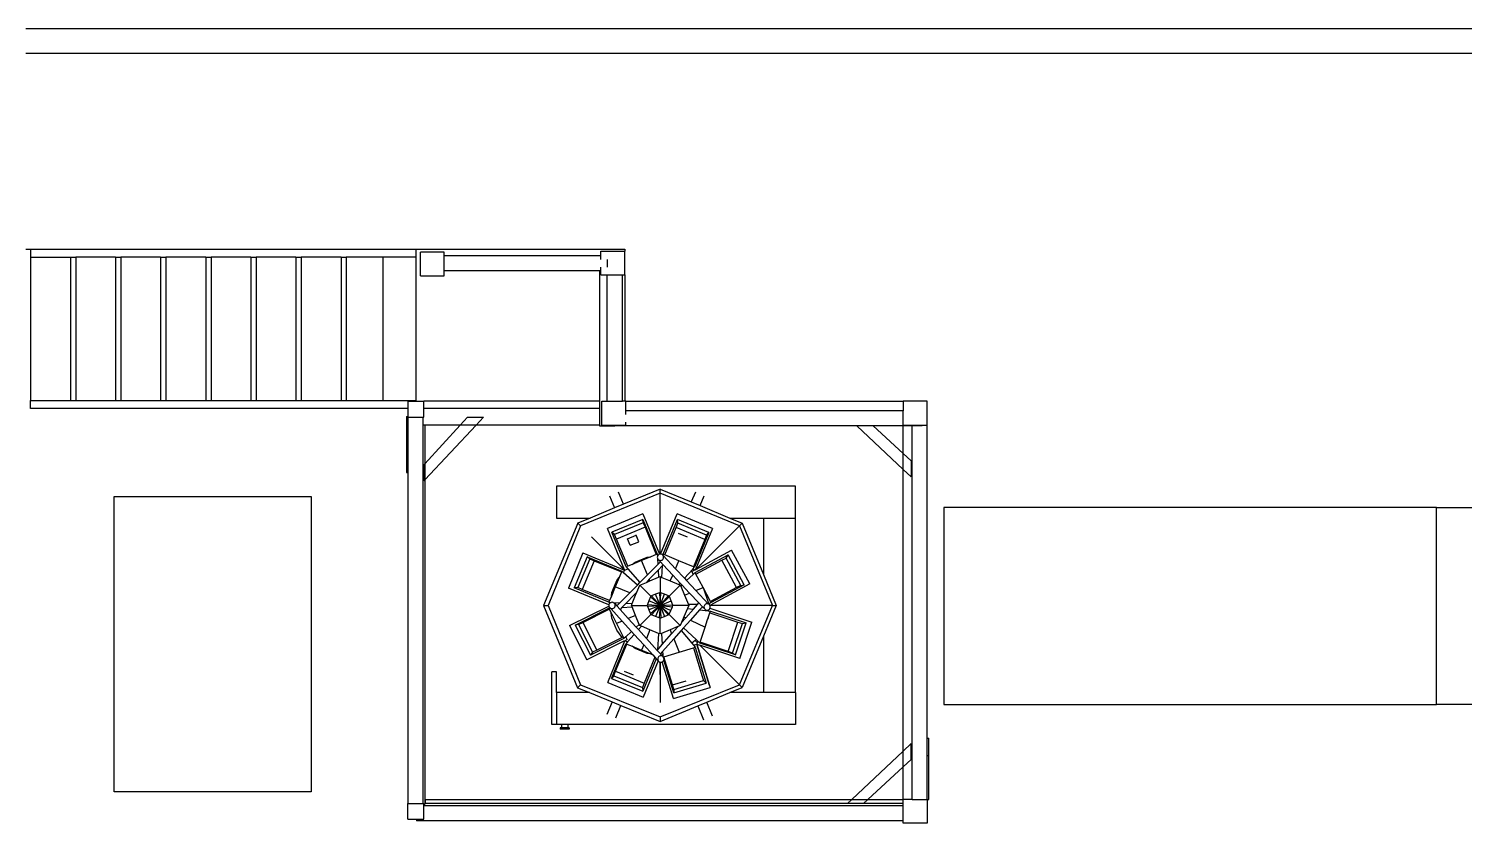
# Model space of a CAD drawing. Header units: millimetres. Extents: x -9564 to 18143, y -28921 to 24346.
# Drawn here: x 3038 to 8868, y 21120 to 24346 of the extents above; entities that cross this region are included whole.
import ezdxf

# ---------------------------------------------------------------- set-up
doc = ezdxf.new("R2010")
doc.units = ezdxf.units.MM
doc.header["$LTSCALE"] = 100
doc.layers.add('Maquinas', color=200, linetype='Continuous')

msp = doc.modelspace()

# ---------------------------------------------------------------- linework, layer by layer
for p, q in [((17823.8, 24346.3), (3026.3, 24346.3)), ((17823.8, 24246.3), (3026.3, 24246.3)), ((3384.5, 22446.9), (4184.5, 22446.9)), ((3384.5, 21246.9), (3384.5, 22446.9)), ((4184.5, 22446.9), (4184.5, 21246.9)), ((4184.5, 21246.9), (3384.5, 21246.9))]:
    msp.add_line(p, q)
at = {"color": 2}
for p, q in [((8755, 22402.1), (6755, 22402.1)), ((6755, 22402.1), (6755, 21602.1)), ((6755, 21602.1), (8755, 21602.1))]:
    msp.add_line(p, q, dxfattribs=at)
at = {"color": 6}
for p, q in [((8755, 21602.1), (8755, 22402.1)), ((8755, 22402.1), (9356.9, 22402.1)), ((9355, 21602.1), (8755, 21602.1))]:
    msp.add_line(p, q, dxfattribs=at)
at = {"layer": 'Maquinas'}
for p, q in [((3026.3, 23451), (3045.7, 23451)), ((3045.7, 23451), (3045.7, 23418.7)), ((3045.7, 23451), (4611.2, 23451)), ((4611.2, 23418.7), (4611.2, 23451)), ((4611.2, 23451), (5458.7, 23451)), ((4725.6, 23439.5), (4628.6, 23439.5)), ((4628.6, 23342.5), (4628.6, 23439.5)), ((4725.6, 23424.6), (4725.6, 23439.5)), ((5361.7, 23443.4), (5458.7, 23443.4)), ((5361.7, 23424.6), (5361.7, 23443.4)), ((5458.7, 23451), (5458.7, 23443.4)), ((5458.7, 23346.3), (5458.7, 23443.4)), ((3045.7, 23418.7), (3045.7, 22836.4)), ((3045.7, 23418.7), (3207.4, 23418.7)), ((3207.4, 23418.7), (3207.4, 22836.4)), ((3207.4, 23418.7), (3228.8, 23418.7)), ((3228.8, 23418.7), (3228.8, 22836.4)), ((3390.6, 23418.7), (3228.8, 23418.7)), ((3390.6, 23418.7), (3390.6, 22836.4)), ((3390.6, 23418.7), (3412, 23418.7)), ((3412, 23418.7), (3412, 22836.4)), ((3573.7, 23418.7), (3412, 23418.7)), ((3573.7, 23418.7), (3573.7, 22836.4)), ((3573.7, 23418.7), (3595.2, 23418.7)), ((3595.2, 23418.7), (3595.2, 22836.4)), ((3756.9, 23418.7), (3595.2, 23418.7)), ((3756.9, 23418.7), (3756.9, 22836.4)), ((3756.9, 23418.7), (3778.3, 23418.7)), ((3778.3, 23418.7), (3778.3, 22836.4)), ((3940, 23418.7), (3778.3, 23418.7)), ((3940, 23418.7), (3940, 22836.4)), ((3940, 23418.7), (3961.5, 23418.7)), ((3961.5, 23418.7), (3961.5, 22836.4)), ((4123.2, 23418.7), (3961.5, 23418.7)), ((4123.2, 23418.7), (4123.2, 22836.4)), ((4123.2, 23418.7), (4144.6, 23418.7)), ((4144.6, 23418.7), (4144.6, 22836.4)), ((4306.4, 23418.7), (4144.6, 23418.7)), ((4306.4, 23418.7), (4306.4, 22836.4)), ((4306.4, 23418.7), (4327.8, 23418.7)), ((4327.8, 23418.7), (4327.8, 22836.4)), ((4475.7, 23418.7), (4327.8, 23418.7)), ((4475.7, 23418.7), (4475.7, 22836.4)), ((4611.2, 23418.7), (4475.7, 23418.7)), ((4611.2, 22836.4), (4611.2, 23418.7)), ((5361.7, 23424.6), (4725.6, 23424.6)), ((4725.6, 23363), (4725.6, 23424.6)), ((5361.7, 23409.4), (5361.7, 23424.6)), ((5387.7, 23409.4), (5387.7, 23378.2)), ((4628.6, 23342.5), (4725.6, 23342.5)), ((4725.6, 23342.5), (4725.6, 23363)), ((5356.9, 23363), (4725.6, 23363)), ((5361.7, 23363), (5356.9, 23363)), ((5356.9, 22834), (5356.9, 23363)), ((5361.7, 23363), (5361.7, 23378.2)), ((5361.7, 23346.3), (5361.7, 23363)), ((5361.7, 23346.3), (5387.6, 23346.3)), ((5387.6, 22834), (5387.6, 23346.3)), ((5387.6, 23346.3), (5449.2, 23346.3)), ((5449.2, 22834), (5449.2, 23346.3)), ((5449.2, 23346.3), (5458.7, 23346.3)), ((5458.7, 23346.3), (5458.7, 22834)), ((3045.7, 22804.1), (3045.7, 22836.4)), ((3045.7, 22836.4), (3207.4, 22836.4)), ((4577.8, 22804.1), (3045.7, 22804.1)), ((3207.4, 22836.4), (3228.8, 22836.4)), ((3228.8, 22836.4), (3390.6, 22836.4)), ((3390.6, 22836.4), (3412, 22836.4)), ((3412, 22836.4), (3573.7, 22836.4)), ((3573.7, 22836.4), (3595.2, 22836.4)), ((3595.2, 22836.4), (3756.9, 22836.4)), ((3756.9, 22836.4), (3778.3, 22836.4)), ((3778.3, 22836.4), (3940, 22836.4)), ((3940, 22836.4), (3961.5, 22836.4)), ((3961.5, 22836.4), (4123.2, 22836.4)), ((4123.2, 22836.4), (4144.6, 22836.4)), ((4144.6, 22836.4), (4306.4, 22836.4)), ((4306.4, 22836.4), (4327.8, 22836.4)), ((4327.8, 22836.4), (4475.7, 22836.4)), ((4475.7, 22836.4), (4611.2, 22836.4)), ((4577.8, 22834), (4577.8, 22804.1)), ((4577.8, 22834), (4611.2, 22834)), ((4577.8, 22834), (4577.8, 22769.3)), ((4577.8, 22834), (4577.8, 22769.3)), ((4577.8, 22804.1), (4577.8, 22771.1)), ((4611.2, 22834), (4611.2, 22836.4)), ((4611.2, 22834), (4642.5, 22834)), ((4642.5, 22804.1), (4642.5, 22834)), ((5356.9, 22834), (4642.5, 22834)), ((5356.9, 22804.1), (4642.5, 22804.1)), ((4642.5, 22769.3), (4642.5, 22804.1)), ((5356.9, 22804.1), (5356.9, 22834)), ((5356.9, 22736.9), (5356.9, 22804.1)), ((5365.8, 22834), (5387.6, 22834)), ((5365.8, 22736.9), (5365.8, 22834)), ((5387.6, 22834), (5449.2, 22834)), ((5458.7, 22834), (5449.2, 22834)), ((5462.9, 22834), (5458.7, 22834)), ((5462.9, 22795.2), (5462.9, 22834)), ((5462.9, 22834), (6589.7, 22834)), ((6589.7, 22834), (6589.7, 22795.2)), ((6686.8, 22834), (6589.7, 22834)), ((6589.7, 22834), (6589.7, 22795.2)), ((6686.8, 22736.9), (6686.8, 22834)), ((4572.4, 22771.1), (4572.4, 22609.4)), ((4572.4, 22771.1), (4577.8, 22771.1)), ((4577.8, 22769.3), (4577.8, 22771.1)), ((4577.8, 22769.3), (4639.4, 22769.3)), ((4577.8, 22769.3), (4577.8, 21200.5)), ((4577.8, 22609.4), (4577.8, 22769.3)), ((4639.4, 22769.3), (4642.5, 22769.3)), ((4639.4, 22736.9), (4639.4, 22769.3)), ((4820.4, 22769.3), (4790.7, 22736.9)), ((4820.4, 22769.3), (4885.1, 22769.3)), ((4885.1, 22769.3), (4854.7, 22736.9)), ((6589.7, 22795.2), (5462.9, 22795.2)), ((5462.9, 22779.8), (5462.9, 22795.2)), ((5462.9, 22736.9), (5462.9, 22749)), ((6589.7, 22736.9), (6589.7, 22795.2)), ((4646.6, 22736.9), (4639.4, 22736.9)), ((4639.4, 21200.5), (4639.4, 22736.9)), ((4790.7, 22736.9), (4646.6, 22736.9)), ((4646.6, 22736.9), (4646.6, 22579.7)), ((4854.7, 22736.9), (4646.6, 22514.9)), ((4790.7, 22736.9), (4646.6, 22579.7)), ((4854.7, 22736.9), (4790.7, 22736.9)), ((5356.9, 22736.9), (4854.7, 22736.9)), ((5356.9, 22732.4), (5356.9, 22736.9)), ((5418.5, 22732.4), (5356.9, 22732.4)), ((5365.8, 22736.9), (5462.9, 22736.9)), ((5365.8, 22733.6), (5365.8, 22736.9)), ((5418.5, 22733.6), (5365.8, 22733.6)), ((5418.5, 22732.4), (5418.5, 22733.6)), ((6401.4, 22733.6), (5418.5, 22733.6)), ((6589.7, 22557), (6401.4, 22733.6)), ((6467, 22733.6), (6401.4, 22733.6)), ((6589.7, 22621), (6467, 22733.6)), ((6589.7, 22733.6), (6467, 22733.6)), ((6589.7, 22736.9), (6666.5, 22736.9)), ((6589.7, 22621), (6589.7, 22733.6)), ((6625.2, 22733.6), (6589.7, 22733.6)), ((6625.2, 21216.7), (6625.2, 22733.6)), ((6666.5, 22733.6), (6625.2, 22733.6)), ((6666.5, 22736.9), (6686.8, 22736.9)), ((6666.5, 22733.6), (6666.5, 22736.9)), ((6686.8, 21465.7), (6686.8, 22736.9)), ((4572.4, 22609.4), (4572.4, 22544.7)), ((4572.4, 22609.4), (4577.8, 22609.4)), ((4646.6, 22579.7), (4642.5, 22575.2)), ((4642.5, 22575.2), (4642.5, 22510.5)), ((4646.6, 22579.7), (4646.6, 22514.9)), ((6622.1, 22591.4), (6589.7, 22621)), ((6589.7, 22557), (6589.7, 22621)), ((6622.1, 22591.4), (6622.1, 22526.7)), ((4572.4, 22544.7), (4577.8, 22544.7)), ((4646.6, 22514.9), (4642.5, 22510.5)), ((4646.6, 22514.9), (4646.6, 21216.7)), ((6622.1, 22526.7), (6589.7, 22557)), ((6589.7, 21412.8), (6589.7, 22557)), ((6151.7, 22488.7), (5181.3, 22488.7)), ((5181.3, 22488.7), (5181.3, 22359.3)), ((5601.8, 22460.7), (5279.5, 22327.1)), ((5397.1, 22449.4), (5417.4, 22400.6)), ((5453.2, 22415.4), (5433, 22464.2)), ((5601.8, 22477), (5453.2, 22415.4)), ((5601.8, 22460.7), (5601.8, 22477)), ((5601.8, 22477), (5728.6, 22424.5)), ((5601.8, 22212.7), (5601.8, 22460.7)), ((5924.2, 22327.1), (5601.8, 22460.7)), ((5745.3, 22464.7), (5728.6, 22424.5)), ((5764.5, 22409.6), (5781.2, 22449.9)), ((6151.7, 22359.3), (6151.7, 22488.7)), ((5417.4, 22400.6), (5317.8, 22359.3)), ((5453.2, 22415.4), (5417.4, 22400.6)), ((5728.6, 22424.5), (5764.5, 22409.6)), ((5764.5, 22409.6), (5885.9, 22359.3)), ((5267.9, 22338.6), (5128.2, 22004.7)), ((5181.3, 22359.3), (5317.8, 22359.3)), ((5268.1, 22339.1), (5267.9, 22338.6)), ((5268.4, 22338.8), (5267.9, 22338.6)), ((5279.4, 22327.1), (5267.9, 22338.6)), ((5268.4, 22338.8), (5268.1, 22339.1)), ((5317.8, 22359.3), (5268.4, 22338.8)), ((5531.6, 22376.7), (5388.2, 22317.3)), ((5532.2, 22353.8), (5405.5, 22301.3)), ((5533.6, 22340), (5417.2, 22291.8)), ((5531.6, 22376.7), (5599.7, 22212.3)), ((5533.6, 22340), (5532.2, 22353.8)), ((5532.2, 22353.8), (5590.6, 22212.9)), ((5533.6, 22340), (5541, 22322)), ((5604.2, 22212.8), (5672.1, 22376.7)), ((5614.6, 22212.3), (5673, 22353.2)), ((5667.1, 22320.2), (5674.6, 22338.2)), ((5815.5, 22317.3), (5672.1, 22376.7)), ((5799.7, 22300.7), (5673, 22353.2)), ((5674.6, 22338.2), (5673, 22353.2)), ((5790.9, 22290), (5674.6, 22338.2)), ((5885.9, 22359.3), (6022.3, 22359.3)), ((5885.9, 22359.3), (5935.8, 22338.6)), ((5924.2, 22327.1), (5935.8, 22338.6)), ((5935.8, 22338.6), (6022.3, 22129.7)), ((6022.3, 22359.3), (6022.3, 22129.7)), ((6022.3, 22359.3), (6151.7, 22359.3)), ((6151.7, 21650.1), (6151.7, 22359.3)), ((5279.4, 22327.1), (5148.1, 22004.7)), ((5279.5, 22327.1), (5279.4, 22327.1)), ((5365.4, 22241.1), (5323.3, 22283.5)), ((5458.1, 22148.4), (5388.2, 22317.3)), ((5417.2, 22291.8), (5405.5, 22301.3)), ((5463.8, 22160.4), (5405.5, 22301.3)), ((5424.6, 22273.8), (5417.2, 22291.8)), ((5541, 22322), (5424.6, 22273.8)), ((5470.5, 22163.2), (5424.6, 22273.8)), ((5469.1, 22275.7), (5469.2, 22275.4)), ((5469.2, 22275.4), (5505, 22290.3)), ((5480.4, 22248.4), (5469.2, 22275.4)), ((5505, 22290.3), (5504.9, 22290.5)), ((5516.3, 22263.2), (5505, 22290.3)), ((5541, 22322), (5586.8, 22211.4)), ((5621.3, 22209.6), (5667.1, 22320.2)), ((5783.5, 22272), (5667.1, 22320.2)), ((5675.9, 22297.2), (5711.8, 22282.4)), ((5783.5, 22272), (5737.7, 22161.4)), ((5799.7, 22300.7), (5741.4, 22159.8)), ((5815.5, 22317.3), (5746.1, 22149.7)), ((5924.2, 22327.1), (5747.6, 22150.5)), ((5790.9, 22290), (5783.5, 22272)), ((5790.9, 22290), (5799.7, 22300.7)), ((5924.2, 22327.1), (6058.1, 22004.7)), ((5288.9, 22218), (5229.5, 22074.5)), ((5288.9, 22218), (5458, 22147.9)), ((5429.7, 22176.9), (5365.4, 22241.1)), ((5429.4, 22176.7), (5365.4, 22241.1)), ((5480.4, 22248.4), (5516.3, 22263.2)), ((5747.6, 22150.5), (5892.6, 22228.2)), ((5966, 22091.4), (5892.6, 22228.2)), ((5305.5, 22202.2), (5253, 22075.5)), ((5316.2, 22193.4), (5268, 22077)), ((5334.2, 22186), (5286, 22069.6)), ((5316.2, 22193.4), (5305.5, 22202.2)), ((5305.5, 22202.2), (5446.4, 22143.9)), ((5316.2, 22193.4), (5334.2, 22186)), ((5334.2, 22186), (5444.8, 22140.1)), ((5429.7, 22176.9), (5429.4, 22176.7)), ((5458, 22147.9), (5429.4, 22176.7)), ((5458.1, 22148.4), (5429.7, 22176.9)), ((5470.5, 22163.2), (5463.8, 22160.4)), ((5463.8, 22160.4), (5470.6, 22152.8)), ((5488.2, 22170.5), (5470.5, 22163.2)), ((5527.2, 22186.7), (5488.2, 22170.5)), ((5488.2, 22170.5), (5500.6, 22180.1)), ((5500.6, 22180.1), (5549.4, 22200.3)), ((5564.9, 22202.3), (5527.2, 22186.7)), ((5551.1, 22128.4), (5527.2, 22186.7)), ((5549.4, 22200.3), (5564.9, 22202.3)), ((5551.1, 22128.4), (5592.8, 22170.9)), ((5586.8, 22211.4), (5564.9, 22202.3)), ((5590.6, 22212.9), (5586.8, 22211.4)), ((5590.6, 22212.9), (5591.1, 22203.5)), ((5591, 22203.3), (5590.6, 22200)), ((5590.6, 22200), (5591, 22196.7)), ((5591.1, 22203.5), (5591, 22203.3)), ((5591, 22196.7), (5591.5, 22195.4)), ((5592.3, 22206.5), (5591.1, 22203.5)), ((5591.5, 22195.4), (5592.8, 22170.9)), ((5591.5, 22195.4), (5592.3, 22193.5)), ((5594.4, 22209.1), (5592.3, 22206.5)), ((5592.3, 22193.5), (5594.1, 22191.2)), ((5592.8, 22170.9), (5603.1, 22181.4)), ((5594, 22191.2), (5594.4, 22190.9)), ((5594.1, 22191.2), (5594, 22191.2)), ((5594.1, 22191.2), (5594, 22191.2)), ((5594.1, 22191.2), (5594.4, 22190.9)), ((5611.8, 22165.9), (5594.1, 22147.6)), ((5597, 22211.2), (5594.4, 22209.1)), ((5594.4, 22190.9), (5597, 22188.8)), ((5594.4, 22190.9), (5603.1, 22181.4)), ((5599.7, 22212.3), (5597, 22211.2)), ((5597, 22188.8), (5600.2, 22187.5)), ((5600.2, 22212.5), (5599.7, 22212.3)), ((5601.8, 22212.7), (5600.2, 22212.5)), ((5600.2, 22187.5), (5603.5, 22187.1)), ((5603.5, 22212.9), (5601.8, 22212.7)), ((5603.1, 22181.4), (5614.8, 22169)), ((5604.2, 22212.8), (5603.5, 22212.9)), ((5603.5, 22187.1), (5606.9, 22187.5)), ((5606.9, 22212.5), (5604.2, 22212.8)), ((5610, 22211.2), (5606.9, 22212.5)), ((5606.9, 22187.5), (5610, 22188.8)), ((5608.8, 22118.3), (5611.8, 22165.9)), ((5612.7, 22209.1), (5610, 22211.2)), ((5610, 22188.8), (5612.7, 22190.9)), ((5614.8, 22169), (5611.8, 22165.9)), ((5614.3, 22207), (5612.7, 22209.1)), ((5612.7, 22208.6), (5614.7, 22206.5)), ((5612.7, 22190.9), (5614.7, 22193.5)), ((5614.3, 22207), (5614.6, 22212.3)), ((5614.7, 22206.5), (5614.3, 22207)), ((5621.3, 22209.6), (5614.6, 22212.3)), ((5616, 22203.3), (5614.7, 22206.5)), ((5614.7, 22206.5), (5664.3, 22153.4)), ((5614.7, 22193.5), (5616, 22196.7)), ((5614.8, 22169), (5653.4, 22127.6)), ((5616.4, 22200), (5616, 22203.3)), ((5616, 22196.7), (5616.4, 22200)), ((5678, 22186.1), (5621.3, 22209.6)), ((5664.3, 22153.4), (5678, 22186.1)), ((5737.7, 22161.4), (5678, 22186.1)), ((5734.6, 22152.2), (5741.4, 22159.8)), ((5741.4, 22159.8), (5737.7, 22161.4)), ((5744.1, 22137.4), (5878.5, 22209.5)), ((5747.5, 22131.1), (5853, 22187.7)), ((5853, 22187.7), (5870.2, 22196.9)), ((5912.5, 22076.7), (5853, 22187.7)), ((5870.2, 22196.9), (5878.5, 22209.5)), ((5929.7, 22085.9), (5870.2, 22196.9)), ((5943.3, 22088.6), (5878.5, 22209.5)), ((5406.3, 22057.1), (5426.5, 22105.9)), ((5435.5, 22117.7), (5420.1, 22080.5)), ((5426.5, 22105.9), (5435.5, 22117.7)), ((5444.8, 22140.1), (5435.5, 22117.7)), ((5446.4, 22143.9), (5444.8, 22140.1)), ((5454, 22137.1), (5446.4, 22143.9)), ((5454, 22137.1), (5458.2, 22147.2)), ((5510.2, 22086.8), (5454, 22137.1)), ((5458.4, 22147.8), (5458, 22147.9)), ((5458.1, 22148.4), (5458.4, 22147.8)), ((5458.3, 22147.6), (5458.2, 22147.2)), ((5458.2, 22147.2), (5458.4, 22147.5)), ((5458.4, 22147.8), (5458.3, 22147.6)), ((5458.4, 22147.5), (5458.3, 22147.6)), ((5458.4, 22147.8), (5458.7, 22147.9)), ((5458.4, 22147.5), (5458.7, 22147.9)), ((5458.7, 22147.9), (5470.6, 22152.8)), ((5470.6, 22152.8), (5520.1, 22096.9)), ((5510.2, 22086.8), (5520.1, 22096.9)), ((5519.5, 22087.1), (5546.3, 22098.1)), ((5520.1, 22096.9), (5551.1, 22128.4)), ((5558.4, 22110.7), (5546.3, 22098.1)), ((5546.3, 22098.1), (5561, 22104.2)), ((5594.1, 22147.6), (5558.4, 22110.7)), ((5561, 22104.2), (5558.4, 22110.7)), ((5561, 22104.2), (5595.7, 22118.6)), ((5594.1, 22147.6), (5595.7, 22118.6)), ((5595.7, 22118.6), (5601.8, 22121.2)), ((5601.8, 22121.2), (5601.8, 22057.2)), ((5601.8, 22121.2), (5608.8, 22118.3)), ((5608.8, 22118.3), (5643.5, 22103.9)), ((5643.5, 22103.9), (5653.4, 22127.6)), ((5643.5, 22103.9), (5678.2, 22089.5)), ((5653.4, 22127.6), (5683.5, 22095.4)), ((5664.3, 22153.4), (5700.6, 22114.5)), ((5700.6, 22114.5), (5734.6, 22152.2)), ((5700.6, 22114.5), (5709.4, 22105.1)), ((5736.8, 22130.6), (5709.4, 22105.1)), ((5709.4, 22105.1), (5747, 22064.8)), ((5730.9, 22141.5), (5743.7, 22148.4)), ((5730.9, 22141.5), (5736.8, 22130.6)), ((5734.6, 22152.2), (5743.7, 22148.4)), ((5744.1, 22137.4), (5736.8, 22130.6)), ((5743.7, 22148.4), (5746.1, 22149.7)), ((5745.3, 22147.8), (5743.7, 22148.4)), ((5747.5, 22131.1), (5744.1, 22137.4)), ((5746.1, 22149.7), (5745.3, 22147.8)), ((5747.6, 22150.5), (5746.1, 22149.7)), ((5776.5, 22077), (5747.5, 22131.1)), ((6022.3, 22129.7), (6074.1, 22004.7)), ((5394.1, 22006.3), (5229.5, 22074.5)), ((5268, 22077), (5253, 22075.5)), ((5393.9, 22017.1), (5253, 22075.5)), ((5286, 22069.6), (5268, 22077)), ((5396.6, 22023.8), (5286, 22069.6)), ((5404.3, 22042.4), (5396.6, 22023.8)), ((5420.1, 22080.5), (5404.3, 22042.4)), ((5404.3, 22042.4), (5406.3, 22057.1)), ((5479.6, 22055.7), (5420.1, 22080.5)), ((5439.1, 22014.4), (5479.6, 22055.7)), ((5497.9, 22048.1), (5463.9, 22012.9)), ((5479.6, 22055.7), (5510.2, 22086.8)), ((5488.2, 22011.5), (5502.5, 22046.1)), ((5507.5, 22058), (5497.9, 22048.1)), ((5502.5, 22046.1), (5497.9, 22048.1)), ((5502.5, 22046.1), (5507.5, 22058)), ((5507.5, 22058), (5519.5, 22087.1)), ((5519.5, 22087.1), (5564.7, 22041.9)), ((5563.5, 22039), (5557, 22023.4)), ((5564.7, 22041.9), (5563.5, 22039)), ((5601.8, 22004.7), (5563.5, 22039)), ((5567.8, 22043.1), (5564.7, 22041.9)), ((5583.4, 22049.6), (5567.8, 22043.1)), ((5567.8, 22043.1), (5601.8, 22004.7)), ((5599.1, 22056.1), (5583.4, 22049.6)), ((5601.8, 22004.7), (5583.4, 22049.6)), ((5601.8, 22057.2), (5599.1, 22056.1)), ((5599.1, 22056.1), (5601.8, 22004.7)), ((5605, 22055.9), (5601.8, 22057.2)), ((5601.8, 22004.7), (5605, 22055.9)), ((5601.8, 22004.7), (5620.6, 22049.5)), ((5601.8, 22004.7), (5636.3, 22043)), ((5639.7, 22040.1), (5601.8, 22004.7)), ((5620.6, 22049.5), (5605, 22055.9)), ((5636.3, 22043), (5620.6, 22049.5)), ((5639, 22041.9), (5636.3, 22043)), ((5639, 22041.9), (5684.2, 22087.1)), ((5639.7, 22040.1), (5639, 22041.9)), ((5646.7, 22023.3), (5639.7, 22040.1)), ((5678.2, 22089.5), (5683.5, 22095.4)), ((5678.2, 22089.5), (5684.2, 22087.1)), ((5683.5, 22095.4), (5690.7, 22087.6)), ((5684.2, 22087.1), (5685.8, 22083.1)), ((5690.7, 22087.6), (5685.8, 22083.1)), ((5685.8, 22083.1), (5701.3, 22045.8)), ((5690.7, 22087.6), (5721.8, 22054.3)), ((5701.3, 22045.8), (5721.8, 22054.3)), ((5701.3, 22045.8), (5717.1, 22007.5)), ((5721.8, 22054.3), (5759.3, 22014.3)), ((5747, 22064.8), (5776.5, 22077)), ((5747, 22064.8), (5797.3, 22011)), ((5776.5, 22077), (5799.6, 22009.4)), ((5807, 22020.1), (5776.5, 22077)), ((5966, 22091.4), (5804.3, 22004.7)), ((5912.5, 22076.7), (5807, 22020.1)), ((5943.3, 22088.6), (5808.9, 22016.5)), ((5929.7, 22085.9), (5912.5, 22076.7)), ((5929.7, 22085.9), (5943.3, 22088.6)), ((5128.2, 22004.7), (5148.1, 22004.7)), ((5128.2, 22004.7), (5266.9, 21669.8)), ((5148.1, 22004.7), (5148.1, 22004.7)), ((5148.1, 22004.7), (5279.4, 21682.3)), ((5234.8, 21922.5), (5394.2, 22001.9)), ((5257.6, 21924.6), (5394, 21992.7)), ((5288.7, 21935.6), (5395.8, 21989.1)), ((5396.6, 22023.8), (5393.9, 22017.1)), ((5393.9, 22017.1), (5403.2, 22016.6)), ((5394.1, 22006.3), (5393.9, 22004.2)), ((5393.9, 22004.2), (5394.2, 22001.9)), ((5393.9, 22004.2), (5393.9, 22004.2)), ((5394, 21992.7), (5400.2, 21993)), ((5394, 21992.7), (5395.8, 21989.1)), ((5394.3, 22007.5), (5394.1, 22006.3)), ((5394.2, 22001.9), (5394.3, 22000.8)), ((5395.6, 22010.6), (5394.3, 22007.5)), ((5394.3, 22000.8), (5395.6, 21997.7)), ((5397.6, 22013.3), (5395.6, 22010.6)), ((5395.6, 21997.7), (5397.6, 21995)), ((5395.8, 21989.1), (5403.5, 21973.8)), ((5400.3, 22015.4), (5397.6, 22013.3)), ((5397.6, 21995), (5400.2, 21993)), ((5398.2, 21996.4), (5401.8, 21992.4)), ((5400.2, 21993), (5400.3, 21993)), ((5403.2, 22016.6), (5400.3, 22015.4)), ((5400.3, 21993), (5401.8, 21992.4)), ((5401.8, 21992.4), (5403.4, 21991.7)), ((5401.8, 21992.4), (5448.2, 21941)), ((5403.4, 22016.7), (5403.2, 22016.6)), ((5406.8, 22017.1), (5403.4, 22016.7)), ((5403.4, 21991.7), (5406.8, 21991.2)), ((5410.1, 22016.7), (5406.8, 22017.1)), ((5406.8, 21991.2), (5410.1, 21991.7)), ((5411.6, 22016.1), (5410.1, 22016.7)), ((5410.1, 21991.7), (5413.3, 21993)), ((5411.6, 22016.1), (5439.1, 22014.4)), ((5413.3, 22015.4), (5411.6, 22016.1)), ((5415.9, 22013.3), (5413.3, 22015.4)), ((5413.3, 21993), (5415.9, 21995)), ((5416.3, 22012.8), (5415.9, 22013.3)), ((5415.9, 21995), (5418, 21997.7)), ((5416.3, 22012.8), (5416.9, 22013.3)), ((5418, 22010.6), (5416.3, 22012.8)), ((5416.9, 22013.3), (5427, 22002.1)), ((5419.3, 22007.5), (5418, 22010.6)), ((5418, 21997.7), (5419.3, 22000.8)), ((5419.7, 22004.2), (5419.3, 22007.5)), ((5419.3, 22000.8), (5419.7, 22004.2)), ((5427, 22002.1), (5439.1, 22014.4)), ((5427, 22002.1), (5439.8, 21988)), ((5447.3, 21995.8), (5439.8, 21988)), ((5439.8, 21988), (5472.9, 21951.3)), ((5463.9, 22012.9), (5447.3, 21995.8)), ((5447.3, 21995.8), (5488.1, 21998.1)), ((5463.9, 22012.9), (5488.2, 22011.5)), ((5485.4, 22004.7), (5488.2, 22011.5)), ((5485.4, 22004.7), (5549.3, 22004.7)), ((5488.1, 21998.1), (5485.4, 22004.7)), ((5502.5, 21963.5), (5488.1, 21998.1)), ((5550.6, 22007.8), (5549.3, 22004.7)), ((5549.3, 22004.7), (5550.5, 22001.7)), ((5550.5, 22001.7), (5601.8, 22004.7)), ((5550.5, 22001.7), (5557, 21986.1)), ((5557, 22023.4), (5550.6, 22007.8)), ((5550.6, 22007.8), (5601.8, 22004.7)), ((5601.8, 22004.7), (5557, 22023.4)), ((5601.8, 22004.7), (5557, 21986.1)), ((5557, 21986.1), (5563.8, 21969.7)), ((5601.8, 22004.7), (5563.8, 21969.7)), ((5601.8, 22004.7), (5567.7, 21966.3)), ((5601.8, 22004.7), (5583.3, 21959.9)), ((5601.8, 22004.7), (5598.9, 21953.4)), ((5601.8, 22004.7), (5646.7, 22023.3)), ((5653.9, 22006), (5601.8, 22004.7)), ((5601.8, 22004.7), (5645.6, 21983.6)), ((5601.8, 22004.7), (5620.1, 21959.8)), ((5601.8, 22004.7), (5604.7, 21953.4)), ((5601.8, 22004.7), (5639.5, 21968.9)), ((5601.8, 22004.7), (5652, 21999)), ((5601.8, 22004.7), (5634.6, 21965.7)), ((5639.5, 21968.9), (5645.6, 21983.6)), ((5645.6, 21983.6), (5652, 21999)), ((5653.9, 22006), (5646.7, 22023.3)), ((5652, 21999), (5654.4, 22004.7)), ((5654.4, 22004.7), (5653.9, 22006)), ((5718.3, 22004.7), (5654.4, 22004.7)), ((5713.1, 21992.1), (5698.9, 21957.9)), ((5706.6, 21954.2), (5737.4, 21989.4)), ((5718.3, 22004.7), (5713.1, 21992.1)), ((5713.1, 21992.1), (5737.4, 21989.4)), ((5754.1, 22008.4), (5717.1, 22007.5)), ((5717.1, 22007.5), (5718.3, 22004.7)), ((5762.7, 21986.5), (5725.8, 21945)), ((5737.4, 21989.4), (5754.1, 22008.4)), ((5754.1, 22008.4), (5759.3, 22014.3)), ((5759.3, 22014.3), (5773.7, 21998.8)), ((5773.7, 21998.8), (5762.7, 21986.5)), ((5762.7, 21986.5), (5796.9, 21982.6)), ((5773.7, 21998.8), (5778.6, 21993.5)), ((5780.5, 21995.4), (5778.6, 21993.5)), ((5780.6, 22001.6), (5780.2, 21998.2)), ((5780.2, 21998.2), (5780.5, 21995.4)), ((5780.5, 21995.4), (5780.6, 21994.9)), ((5781.9, 22004.7), (5780.6, 22001.6)), ((5780.6, 21994.9), (5781.9, 21991.8)), ((5784, 22007.4), (5781.9, 22004.7)), ((5781.9, 21991.8), (5784, 21989.1)), ((5786.6, 22009.4), (5784, 22007.4)), ((5784, 21989.1), (5786.6, 21987)), ((5789.8, 22010.7), (5786.6, 22009.4)), ((5786.6, 21987), (5789.8, 21985.7)), ((5793.1, 22011.2), (5789.8, 22010.7)), ((5789.8, 21985.7), (5793.1, 21985.3)), ((5796.5, 22010.7), (5793.1, 22011.2)), ((5793.1, 21985.3), (5796.5, 21985.7)), ((5796.8, 22010.6), (5796.5, 22010.7)), ((5796.5, 21985.7), (5798.2, 21986.5)), ((5796.8, 22010.6), (5797.3, 22011)), ((5799.6, 22009.4), (5796.8, 22010.6)), ((5798.2, 21986.5), (5796.9, 21982.6)), ((5796.9, 21982.6), (5806.7, 21981.5)), ((5798.2, 21986.5), (5799.6, 21987)), ((5801.1, 22010.6), (5799.6, 22009.4)), ((5802.3, 22007.4), (5799.6, 22009.4)), ((5799.6, 21987), (5802.3, 21989.1)), ((5808.9, 22016.5), (5801.1, 22010.6)), ((5804.3, 22004.7), (5801.1, 22010.6)), ((5804.3, 22004.7), (5802.3, 22007.4)), ((5802.3, 21989.1), (5804.3, 21991.8)), ((6058.1, 22004.7), (5804.3, 22004.7)), ((5805.6, 22001.6), (5804.3, 22004.7)), ((5804.3, 21991.8), (5804.7, 21992.6)), ((5804.4, 21974.7), (5806.7, 21981.5)), ((5804.7, 21992.6), (5805.6, 21994.9)), ((5804.7, 21992.6), (5974.7, 21935.8)), ((5806, 21998.2), (5805.6, 22001.6)), ((5805.6, 21994.9), (5806, 21998.2)), ((5806.7, 21981.5), (5951.3, 21933.2)), ((5808.9, 22016.5), (5807, 22020.1)), ((5924.2, 21682.3), (6058.1, 22004.7)), ((6074.1, 22004.7), (6022.3, 21879.8)), ((6058.1, 22004.7), (6074.1, 22004.7)), ((5234.8, 21922.5), (5304.1, 21783.5)), ((5271.2, 21926.9), (5257.6, 21924.6)), ((5257.6, 21924.6), (5318.8, 21801.9)), ((5271.2, 21926.9), (5288.7, 21935.6)), ((5271.2, 21926.9), (5327.4, 21814.2)), ((5288.7, 21935.6), (5344.9, 21822.9)), ((5406.3, 21952.3), (5403.5, 21973.8)), ((5403.5, 21973.8), (5424.6, 21931.3)), ((5426.5, 21903.5), (5406.3, 21952.3)), ((5448.2, 21941), (5424.6, 21931.3)), ((5424.6, 21931.3), (5452, 21876.3)), ((5448.2, 21941), (5486.5, 21898.7)), ((5502.5, 21963.5), (5472.9, 21951.3)), ((5472.9, 21951.3), (5505.1, 21915.7)), ((5517.5, 21927.2), (5502.5, 21963.5)), ((5517.5, 21927.2), (5505.1, 21915.7)), ((5519.5, 21922.4), (5517.5, 21927.2)), ((5519.5, 21922.4), (5564.7, 21967.6)), ((5526.2, 21919.6), (5519.5, 21922.4)), ((5563.8, 21969.7), (5564.7, 21967.6)), ((5567.7, 21966.3), (5564.7, 21967.6)), ((5583.3, 21959.9), (5567.7, 21966.3)), ((5598.9, 21953.4), (5583.3, 21959.9)), ((5601.8, 21952.2), (5598.9, 21953.4)), ((5601.8, 21952.2), (5604.7, 21953.4)), ((5601.8, 21888.3), (5601.8, 21952.2)), ((5604.7, 21953.4), (5620.1, 21959.8)), ((5620.1, 21959.8), (5634.6, 21965.7)), ((5634.6, 21965.7), (5639, 21967.6)), ((5639, 21967.6), (5639.5, 21968.9)), ((5639, 21967.6), (5684.2, 21922.4)), ((5684.2, 21922.4), (5675.4, 21918.7)), ((5689.2, 21934.4), (5684.2, 21922.4)), ((5698.9, 21957.9), (5689.2, 21934.4)), ((5689.2, 21934.4), (5706.6, 21954.2)), ((5725.8, 21945), (5697.8, 21913.6)), ((5698.9, 21957.9), (5706.6, 21954.2)), ((5725.8, 21945), (5785, 21916.4)), ((5785, 21916.4), (5795.1, 21946.7)), ((5795.1, 21946.7), (5797.7, 21954.5)), ((5797.4, 21952.3), (5795.1, 21946.7)), ((5797.7, 21954.5), (5797.4, 21952.3)), ((5797.7, 21954.5), (5804.4, 21974.7)), ((5804.4, 21974.7), (5918, 21936.7)), ((5878.1, 21817.3), (5918, 21936.7)), ((5896.6, 21811.1), (5936.5, 21930.6)), ((5907.9, 21803.1), (5951.3, 21933.2)), ((5918, 21936.7), (5936.5, 21930.6)), ((5925.5, 21788.5), (5974.7, 21935.8)), ((5936.5, 21930.6), (5951.3, 21933.2)), ((5455.2, 21869.9), (5318.8, 21801.9)), ((5448.6, 21874.6), (5344.9, 21822.9)), ((5448.6, 21874.6), (5426.5, 21903.5)), ((5452, 21876.3), (5448.6, 21874.6)), ((5452, 21876.3), (5455.2, 21869.9)), ((5462.6, 21876.7), (5455.2, 21869.9)), ((5468.3, 21865.4), (5459.4, 21861)), ((5486.5, 21898.7), (5462.6, 21876.7)), ((5468.3, 21865.4), (5462.6, 21876.7)), ((5497.1, 21886.9), (5470.1, 21856.5)), ((5486.5, 21898.7), (5497.1, 21886.9)), ((5497.1, 21886.9), (5535.6, 21844.3)), ((5505.1, 21915.7), (5514, 21905.9)), ((5526.2, 21919.6), (5514, 21905.9)), ((5514, 21905.9), (5546.3, 21870.1)), ((5560.8, 21905.3), (5526.2, 21919.6)), ((5560.8, 21905.3), (5546.3, 21870.1)), ((5546.3, 21870.1), (5590.1, 21821.6)), ((5595.4, 21890.9), (5560.8, 21905.3)), ((5595.4, 21890.9), (5591.6, 21823.3)), ((5601.8, 21888.3), (5595.4, 21890.9)), ((5608.2, 21890.9), (5601.8, 21888.3)), ((5642.4, 21905.1), (5608.2, 21890.9)), ((5608.2, 21890.9), (5610.7, 21845.1)), ((5610.7, 21845.1), (5649, 21888.7)), ((5657.4, 21868.2), (5612.3, 21817.5)), ((5674.4, 21918.3), (5642.4, 21905.1)), ((5642.4, 21905.1), (5649, 21888.7)), ((5649, 21888.7), (5674.7, 21918)), ((5687.8, 21902.4), (5657.4, 21868.2)), ((5657.4, 21868.2), (5679.2, 21814.7)), ((5675.4, 21918.7), (5674.4, 21918.3)), ((5674.4, 21918.3), (5674.7, 21918)), ((5674.7, 21918), (5675.4, 21918.7)), ((5697.8, 21913.6), (5687.8, 21902.4)), ((5687.8, 21902.4), (5731.1, 21850.9)), ((5697.8, 21913.6), (5748.2, 21865.7)), ((5748.2, 21865.7), (5745, 21861.5)), ((5748.2, 21865.7), (5745, 21861.5)), ((5748.2, 21865.7), (5755.5, 21858.7)), ((5764.5, 21855.2), (5785, 21916.4)), ((6022.3, 21879.8), (5935.8, 21670.8)), ((6022.3, 21879.8), (6022.3, 21650.1)), ((5455.5, 21859), (5304.1, 21783.5)), ((5327.4, 21814.2), (5318.8, 21801.9)), ((5344.9, 21822.9), (5327.4, 21814.2)), ((5389.2, 21691.5), (5459.4, 21861)), ((5405, 21708), (5463.3, 21848.9)), ((5421.2, 21736.7), (5467.1, 21847.4)), ((5455.5, 21859), (5459.4, 21861)), ((5470.1, 21856.5), (5459.4, 21861)), ((5470.1, 21856.5), (5463.3, 21848.9)), ((5463.3, 21848.9), (5467.1, 21847.4)), ((5467.1, 21847.4), (5489, 21838.3)), ((5500.6, 21829.4), (5489, 21838.3)), ((5489, 21838.3), (5526.7, 21822.7)), ((5549.4, 21809.1), (5500.6, 21829.4)), ((5535.6, 21844.3), (5526.7, 21822.7)), ((5526.7, 21822.7), (5564, 21807.2)), ((5535.6, 21844.3), (5572.2, 21803.8)), ((5564, 21807.2), (5549.4, 21809.1)), ((5564, 21807.2), (5572.2, 21803.8)), ((5590.1, 21821.6), (5591.6, 21823.3)), ((5590.1, 21821.6), (5603.1, 21807.2)), ((5591.6, 21823.3), (5610.7, 21845.1)), ((5612.3, 21817.5), (5603.1, 21807.2)), ((5607, 21802.9), (5603.1, 21807.2)), ((5612.3, 21817.5), (5613, 21804.6)), ((5617.4, 21795.9), (5679.2, 21814.7)), ((5679.2, 21814.7), (5737.9, 21832.5)), ((5745, 21861.5), (5731.1, 21850.9)), ((5731.1, 21850.9), (5738.1, 21842.6)), ((5737.9, 21832.5), (5744.8, 21834.6)), ((5737.9, 21832.5), (5773.3, 21716.2)), ((5738.1, 21842.6), (5751.4, 21846.7)), ((5738.1, 21842.6), (5744.8, 21834.6)), ((5744.8, 21834.6), (5789.1, 21688.7)), ((5745, 21861.5), (5753.6, 21853)), ((5751.4, 21846.7), (5751.5, 21846.7)), ((5751.5, 21846.7), (5751.4, 21846.6)), ((5751.4, 21846.7), (5751.4, 21846.6)), ((5802.3, 21679.4), (5751.4, 21846.6)), ((5751.5, 21846.7), (5753.6, 21853)), ((5751.5, 21846.7), (5802.3, 21679.4)), ((5751.5, 21846.7), (5764.1, 21842.4)), ((5753.6, 21853), (5755.5, 21858.7)), ((5755.5, 21858.7), (5763.2, 21851.4)), ((5763.2, 21851.4), (5764.5, 21855.2)), ((5907.9, 21803.1), (5763.2, 21851.4)), ((5764.1, 21842.4), (5924.2, 21682.3)), ((5925.5, 21788.5), (5764.1, 21842.4)), ((5878.1, 21817.3), (5764.5, 21855.2)), ((5896.6, 21811.1), (5878.1, 21817.3)), ((5896.6, 21811.1), (5907.9, 21803.1)), ((5586.6, 21787.9), (5531.7, 21655.5)), ((5593.9, 21779.8), (5532.7, 21632)), ((5581.2, 21793.8), (5537.6, 21688.5)), ((5572.2, 21803.8), (5581.2, 21793.8)), ((5581.2, 21793.8), (5586.6, 21787.9)), ((5586.6, 21787.9), (5593.9, 21779.8)), ((5592.7, 21789.9), (5592.3, 21786.6)), ((5592.3, 21786.6), (5592.7, 21783.2)), ((5594, 21793.1), (5592.7, 21789.9)), ((5592.7, 21783.2), (5594, 21780.1)), ((5593.9, 21779.8), (5596.1, 21777.4)), ((5596.1, 21795.7), (5594, 21793.1)), ((5594, 21780.1), (5596.1, 21777.4)), ((5598.7, 21797.8), (5596.1, 21795.7)), ((5596.1, 21777.4), (5598.7, 21775.4)), ((5601.9, 21799.1), (5598.7, 21797.8)), ((5598.7, 21775.4), (5601.5, 21774.2)), ((5601.5, 21774.2), (5601.8, 21670.4)), ((5601.5, 21774.2), (5601.8, 21774.1)), ((5601.8, 21774.1), (5601.8, 21670.4)), ((5601.8, 21774.1), (5605.2, 21773.7)), ((5605.2, 21799.5), (5601.9, 21799.1)), ((5604.7, 21786.1), (5605.2, 21785.7)), ((5608.6, 21799.1), (5605.2, 21799.5)), ((5605.2, 21773.7), (5608.6, 21774.1)), ((5607.7, 21803), (5607, 21802.9)), ((5607.1, 21802.8), (5607, 21802.9)), ((5607.7, 21803), (5607.1, 21802.8)), ((5611.7, 21797.8), (5607.1, 21802.8)), ((5613, 21804.6), (5607.7, 21803)), ((5611.7, 21797.8), (5608.6, 21799.1)), ((5608.6, 21774.1), (5610.9, 21775.1)), ((5610.9, 21775.1), (5611.7, 21775.4)), ((5656.2, 21626), (5610.9, 21775.1)), ((5613.4, 21796.4), (5611.7, 21797.8)), ((5611.7, 21797.8), (5614.3, 21794.8)), ((5611.7, 21775.4), (5614.4, 21777.4)), ((5613, 21804.6), (5613.4, 21796.4)), ((5614.4, 21795.7), (5613.4, 21796.4)), ((5614.8, 21795.1), (5614.4, 21795.7)), ((5614.4, 21777.4), (5616.4, 21780.1)), ((5614.8, 21795.1), (5617.4, 21795.9)), ((5616.4, 21793.1), (5614.8, 21795.1)), ((5617.7, 21789.9), (5616.4, 21793.1)), ((5616.4, 21780.1), (5617.3, 21782.3)), ((5617.3, 21782.3), (5617.7, 21783.2)), ((5657.9, 21648.8), (5617.3, 21782.3)), ((5652.2, 21681.3), (5617.4, 21795.9)), ((5618.1, 21786.6), (5617.7, 21789.9)), ((5617.7, 21783.2), (5618.1, 21786.6)), ((5181.3, 21734.2), (5161.9, 21734.2)), ((5161.9, 21520.7), (5161.9, 21734.2)), ((5181.3, 21650.1), (5181.3, 21734.2)), ((5389.2, 21691.5), (5532.7, 21632)), ((5413.8, 21718.8), (5405, 21708)), ((5405, 21708), (5531.7, 21655.5)), ((5413.8, 21718.8), (5421.2, 21736.7)), ((5413.8, 21718.8), (5530.2, 21670.6)), ((5421.2, 21736.7), (5537.6, 21688.5)), ((5493.9, 21721.6), (5457.9, 21736.4)), ((5537.6, 21688.5), (5530.2, 21670.6)), ((5652.2, 21681.3), (5708.1, 21698.3)), ((5657.9, 21662.7), (5778.4, 21699.3)), ((5657.9, 21648.8), (5789.1, 21688.7)), ((5773.3, 21716.2), (5778.4, 21699.3)), ((5778.4, 21699.3), (5789.1, 21688.7)), ((5314.9, 21650.1), (5181.3, 21650.1)), ((5181.3, 21650.1), (5181.3, 21520.7)), ((5266.9, 21669.8), (5279.4, 21682.3)), ((5266.9, 21669.8), (5314.9, 21650.1)), ((5279.4, 21682.3), (5601.8, 21551.7)), ((5279.4, 21682.3), (5279.4, 21682.3)), ((5314.9, 21650.1), (5407.1, 21612.3)), ((5530.2, 21670.6), (5531.7, 21655.5)), ((5601.8, 21670.4), (5602.1, 21610.6)), ((5601.9, 21551.7), (5924.2, 21682.3)), ((5657.9, 21662.7), (5652.2, 21681.3)), ((5656.2, 21626), (5804.8, 21671.1)), ((5657.9, 21662.7), (5657.9, 21648.8)), ((5791.3, 21610.9), (5885.9, 21650.1)), ((5802.3, 21679.4), (5804.8, 21671.1)), ((5885.9, 21650.1), (5935.8, 21670.8)), ((6022.3, 21650.1), (5885.9, 21650.1)), ((5924.2, 21682.3), (5935.8, 21670.8)), ((6151.7, 21650.1), (6022.3, 21650.1)), ((6151.7, 21650.1), (6151.7, 21520.7)), ((5407.1, 21612.3), (5386.4, 21561.9)), ((5407.1, 21612.3), (5443, 21597.6)), ((5422.3, 21547.2), (5443, 21597.6)), ((5443, 21597.6), (5601.8, 21532.5)), ((5602.3, 21532.7), (5755.5, 21596.1)), ((5755.5, 21596.1), (5791.3, 21610.9)), ((5755.5, 21596.1), (5778.5, 21540)), ((5814.4, 21554.7), (5791.3, 21610.9)), ((5181.3, 21520.7), (5161.9, 21520.7)), ((5201.7, 21520.7), (5181.3, 21520.7)), ((5201.7, 21520.7), (5201.7, 21507.8)), ((5227.5, 21520.7), (5201.7, 21520.7)), ((5227.5, 21520.7), (5227.5, 21507.8)), ((6151.7, 21520.7), (5227.5, 21520.7)), ((5601.8, 21551.7), (5601.8, 21532.5)), ((5601.8, 21551.7), (5601.9, 21551.7)), ((5601.8, 21532.5), (5602.3, 21532.7)), ((5601.8, 21532.5), (5602.3, 21532.3)), ((5602.3, 21532.7), (5602.3, 21532.3)), ((5196.5, 21507.8), (5196.5, 21501.3)), ((5201.7, 21507.8), (5196.5, 21507.8)), ((5232.7, 21501.3), (5196.5, 21501.3)), ((5227.5, 21507.8), (5201.7, 21507.8)), ((5232.7, 21507.8), (5227.5, 21507.8)), ((5232.7, 21507.8), (5232.7, 21501.3)), ((6686.8, 21465.7), (6693.2, 21465.7)), ((6686.8, 21394.6), (6686.8, 21465.7)), ((6693.2, 21394.6), (6693.2, 21465.7)), ((6589.7, 21412.8), (6380.5, 21216.7)), ((6622.1, 21443.1), (6589.7, 21412.8)), ((6589.7, 21348.7), (6589.7, 21412.8)), ((6622.1, 21378.4), (6622.1, 21443.1)), ((6589.7, 21348.7), (6445.6, 21216.7)), ((6622.1, 21378.4), (6589.7, 21348.7)), ((6589.7, 21216.7), (6589.7, 21348.7)), ((6686.8, 21394.6), (6693.2, 21394.6)), ((6686.8, 21216.7), (6686.8, 21394.6)), ((6693.2, 21216.7), (6693.2, 21394.6)), ((4577.8, 21135.8), (4577.8, 21200.5)), ((4577.8, 21200.5), (4639.4, 21200.5)), ((4639.4, 21200.5), (4642.5, 21200.5)), ((4642.5, 21191.1), (4642.5, 21200.5)), ((4642.5, 21135.8), (4642.5, 21191.1)), ((4646.6, 21191.1), (4642.5, 21191.1)), ((4646.6, 21216.7), (4648.9, 21216.7)), ((4646.6, 21216.7), (4646.6, 21200.5)), ((4646.6, 21191.1), (4646.6, 21200.5)), ((4648.9, 21200.5), (4646.6, 21200.5)), ((6589.7, 21191.1), (4646.6, 21191.1)), ((4648.9, 21200.5), (4648.9, 21216.7)), ((4648.9, 21216.7), (6380.5, 21216.7)), ((6363.3, 21200.5), (4648.9, 21200.5)), ((6380.5, 21216.7), (6363.3, 21200.5)), ((6428, 21200.5), (6363.3, 21200.5)), ((6380.5, 21216.7), (6445.6, 21216.7)), ((6445.6, 21216.7), (6428, 21200.5)), ((6589.7, 21200.5), (6428, 21200.5)), ((6445.6, 21216.7), (6589.7, 21216.7)), ((6625.2, 21216.7), (6589.7, 21216.7)), ((6589.7, 21200.5), (6589.7, 21216.7)), ((6589.7, 21191.1), (6589.7, 21200.5)), ((6589.7, 21129.5), (6589.7, 21191.1)), ((6625.2, 21216.7), (6686.8, 21216.7)), ((6686.8, 21216.7), (6693.2, 21216.7)), ((6686.8, 21216.7), (6686.8, 21119.6)), ((4577.8, 21135.8), (4612.9, 21135.8)), ((4612.9, 21135.8), (4642.5, 21135.8)), ((4612.9, 21135.8), (4612.9, 21129.5)), ((6589.7, 21129.5), (4612.9, 21129.5)), ((6589.7, 21119.6), (6589.7, 21129.5)), ((6686.8, 21119.6), (6589.7, 21119.6))]:
    msp.add_line(p, q, dxfattribs=at)

doc.saveas('drawing.dxf')
